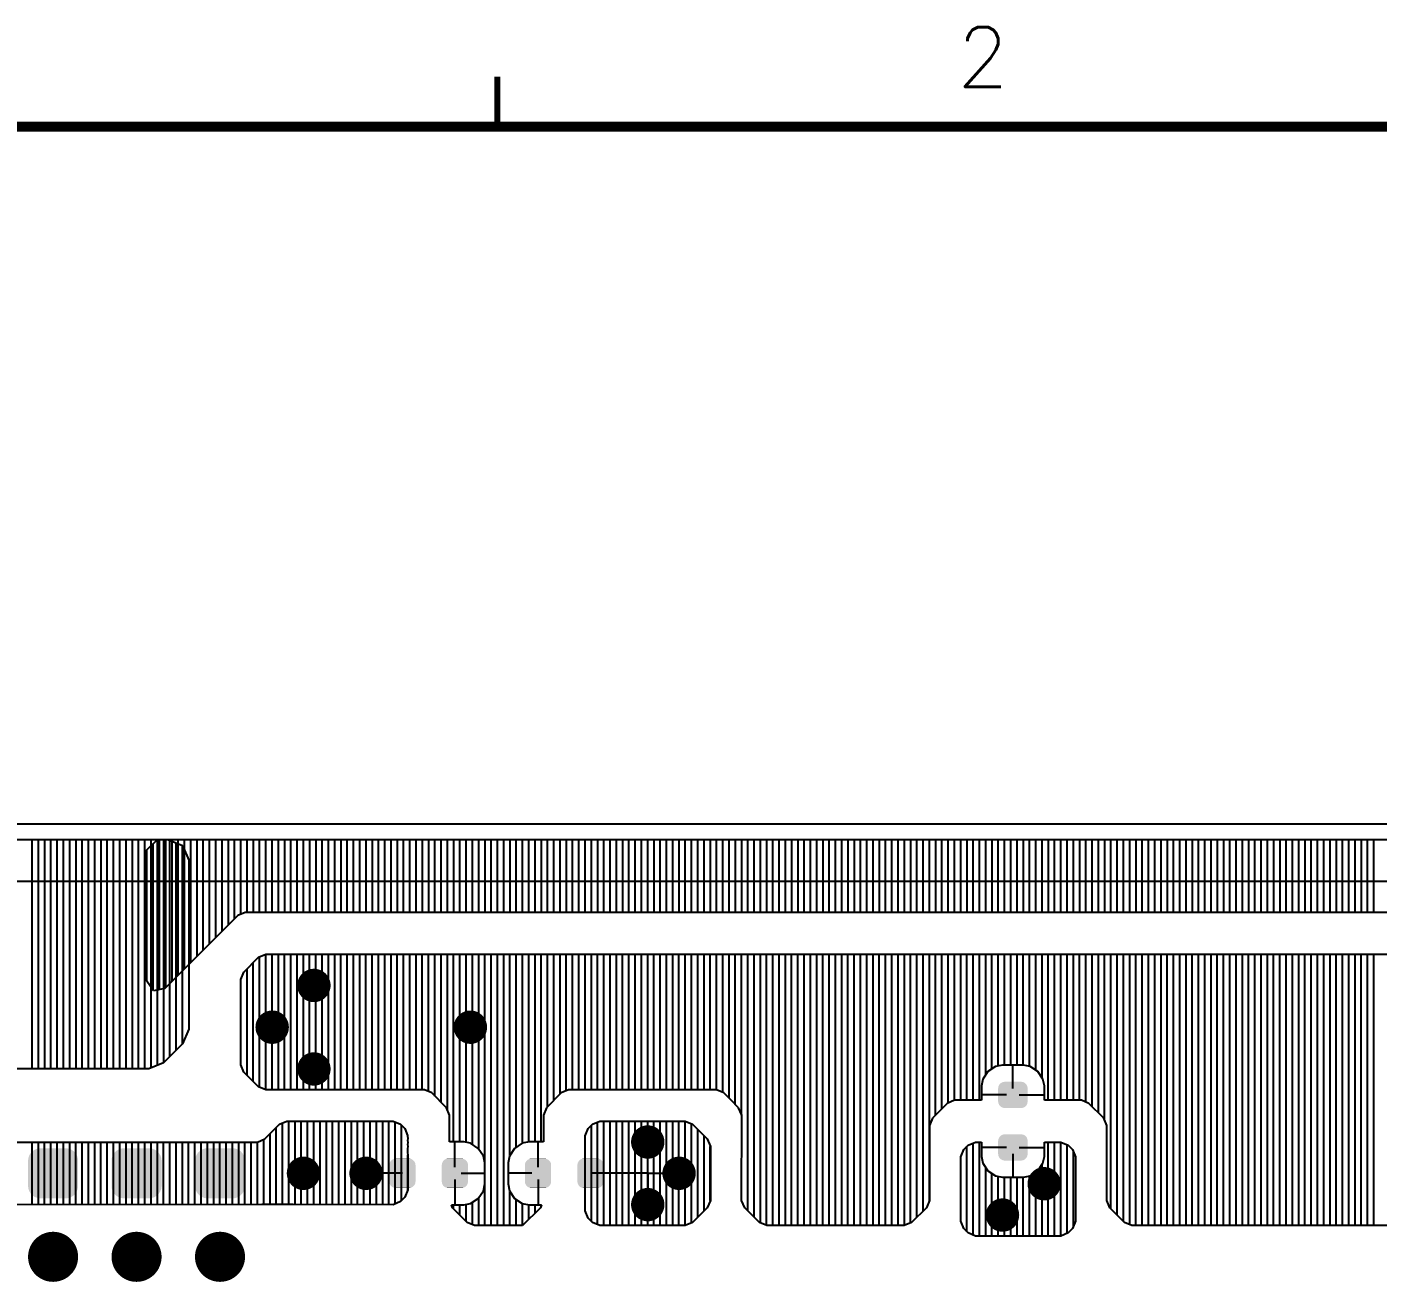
# Model space of a CAD drawing. Extents: x 295 to 953, y 10 to 290.
# Drawn here: x 517.1 to 584.9, y 226.9 to 290 of the extents above; entities that cross this region are included whole.
import ezdxf
from ezdxf.enums import TextEntityAlignment as Align

# ---------------------------------------------------------------- set-up
doc = ezdxf.new("R2010")
doc.units = 0
doc.header["$LTSCALE"] = 5
doc.header["$MEASUREMENT"] = 0
doc.layers.get('0').update_dxf_attribs({"linetype": 'CONTINUOUS', "lineweight": 25})
for name, color, linetype in [('DV-INT-A3_BOT', 7, 'CONTINUOUS'), ('문자', 4, 'CONTINUOUS'), ('테두리', 3, 'CONTINUOUS')]:
    doc.layers.add(name, color=color, linetype=linetype)
doc.styles.get("Standard").update_dxf_attribs({"font": 'simplex.shx'})

# ---------------------------------------------------------------- blocks, each defined once
blk = doc.blocks.new('C')
at = {"layer": '테두리'}
for points, const_width in [([(63.75, 287.5), (63.75, 285)], 0.3), ([(15, 285), (15, 15), (405, 15), (405, 285), (15, 285)], 0.5)]:
    blk.add_lwpolyline(points, dxfattribs=dict(at, const_width=const_width))
at = {"layer": '문자'}
blk.add_text('2', height=3, dxfattribs=at).set_placement((88.125, 288.5), align=Align.MIDDLE)

msp = doc.modelspace()

# ---------------------------------------------------------------- linework, layer by layer
for points, const_width in [([(531.931, 241.89, -1), (531.093, 241.89, -1)], 0.838), ([(529.836, 239.795, -1), (528.997, 239.795, -1)], 0.838), ([(539.789, 239.795, -1), (538.951, 239.795, -1)], 0.838), ([(531.931, 237.699, -1), (531.093, 237.699, -1)], 0.838), ([(548.695, 234.032, -1), (547.857, 234.032, -1)], 0.838), ([(531.407, 232.46, -1), (530.569, 232.46, -1)], 0.838), ([(534.551, 232.46, -1), (533.712, 232.46, -1)], 0.838), ([(550.267, 232.46, -1), (549.429, 232.46, -1)], 0.838), ([(568.602, 231.936, -1), (567.764, 231.936, -1)], 0.838), ([(548.695, 230.889, -1), (547.857, 230.889, -1)], 0.838), ([(566.507, 230.365, -1), (565.669, 230.365, -1)], 0.838), ([(519.044, 228.269, -1), (517.787, 228.269, -1)], 1.257), ([(523.235, 228.269, -1), (521.978, 228.269, -1)], 1.257), ([(527.426, 228.269, -1), (526.169, 228.269, -1)], 1.257)]:
    msp.add_lwpolyline(points, format="xyb", close=True, dxfattribs=dict(const_width=const_width))
for points in [[(567.353, 236.065), (567.353, 236.727), (565.87, 236.065), (565.87, 236.727)], [(567.351, 236.727), (567.338, 236.82), (565.872, 236.727), (565.887, 236.82)], [(567.338, 236.82), (567.333, 236.83), (565.887, 236.82), (565.889, 236.83)], [(567.333, 236.83), (567.293, 236.914), (565.889, 236.83), (565.932, 236.914)], [(567.293, 236.914), (567.284, 236.923), (565.932, 236.914), (565.937, 236.923)], [(567.284, 236.923), (567.22, 236.99), (565.937, 236.923), (566.005, 236.99)], [(567.22, 236.99), (567.208, 236.996), (566.005, 236.99), (566.012, 236.996)], [(567.208, 236.996), (567.128, 237.038), (566.012, 236.996), (566.099, 237.038)], [(567.128, 237.038), (567.108, 237.042), (566.099, 237.038), (566.106, 237.042)], [(567.108, 237.042), (567.024, 237.056), (566.106, 237.042), (566.199, 237.056)], [(567.336, 235.972), (567.351, 236.065), (565.885, 235.972), (565.872, 236.065)], [(567.335, 235.961), (567.336, 235.972), (565.89, 235.961), (565.885, 235.972)], [(567.291, 235.877), (567.335, 235.961), (565.93, 235.877), (565.89, 235.961)], [(567.286, 235.868), (567.291, 235.877), (565.939, 235.868), (565.93, 235.877)], [(567.218, 235.802), (567.286, 235.868), (566.003, 235.802), (565.939, 235.868)], [(567.211, 235.795), (567.218, 235.802), (566.015, 235.795), (566.003, 235.802)], [(567.124, 235.753), (567.211, 235.795), (566.096, 235.753), (566.015, 235.795)], [(567.117, 235.75), (567.124, 235.753), (566.116, 235.75), (566.096, 235.753)], [(567.024, 235.736), (567.117, 235.75), (566.199, 235.736), (566.116, 235.75)], [(567.353, 233.428), (567.353, 234.091), (565.87, 233.428), (565.87, 234.091)], [(567.351, 234.091), (567.338, 234.183), (565.872, 234.091), (565.887, 234.183)], [(567.338, 234.183), (567.333, 234.194), (565.887, 234.183), (565.889, 234.194)], [(567.333, 234.194), (567.293, 234.278), (565.889, 234.194), (565.932, 234.278)], [(567.293, 234.278), (567.284, 234.287), (565.932, 234.278), (565.937, 234.287)], [(567.284, 234.287), (567.22, 234.353), (565.937, 234.287), (566.005, 234.353)], [(567.22, 234.353), (567.208, 234.36), (566.005, 234.353), (566.012, 234.36)], [(567.208, 234.36), (567.128, 234.402), (566.012, 234.36), (566.099, 234.402)], [(567.128, 234.402), (567.108, 234.406), (566.099, 234.402), (566.106, 234.406)], [(567.108, 234.406), (567.024, 234.42), (566.106, 234.406), (566.199, 234.42)], [(519.672, 233.089), (519.662, 233.204), (517.158, 233.089), (517.171, 233.204)], [(519.662, 233.204), (519.653, 233.233), (517.171, 233.204), (517.175, 233.233)], [(519.653, 233.233), (519.619, 233.343), (517.175, 233.233), (517.214, 233.343)], [(519.619, 233.343), (519.603, 233.369), (517.214, 233.343), (517.224, 233.369)], [(519.603, 233.369), (519.546, 233.468), (517.224, 233.369), (517.288, 233.468)], [(519.546, 233.468), (519.524, 233.491), (517.288, 233.468), (517.303, 233.491)], [(519.524, 233.491), (519.446, 233.573), (517.303, 233.491), (517.389, 233.573)], [(519.446, 233.573), (519.418, 233.591), (517.389, 233.573), (517.408, 233.591)], [(519.418, 233.591), (519.324, 233.652), (517.408, 233.591), (517.512, 233.652)], [(519.324, 233.652), (519.29, 233.664), (517.512, 233.652), (517.533, 233.664)], [(519.29, 233.664), (519.188, 233.701), (517.533, 233.664), (517.652, 233.701)], [(519.188, 233.701), (519.136, 233.707), (517.652, 233.701), (517.671, 233.707)], [(519.136, 233.707), (519.044, 233.718), (517.671, 233.707), (517.787, 233.718)], [(523.863, 233.089), (523.853, 233.204), (521.349, 233.089), (521.362, 233.204)], [(523.853, 233.204), (523.844, 233.233), (521.362, 233.204), (521.366, 233.233)], [(523.844, 233.233), (523.81, 233.343), (521.366, 233.233), (521.405, 233.343)], [(523.81, 233.343), (523.794, 233.369), (521.405, 233.343), (521.415, 233.369)], [(523.794, 233.369), (523.737, 233.468), (521.415, 233.369), (521.479, 233.468)], [(523.737, 233.468), (523.715, 233.491), (521.479, 233.468), (521.494, 233.491)], [(523.715, 233.491), (523.637, 233.573), (521.494, 233.491), (521.58, 233.573)], [(523.637, 233.573), (523.609, 233.591), (521.58, 233.573), (521.599, 233.591)], [(523.609, 233.591), (523.515, 233.652), (521.599, 233.591), (521.703, 233.652)], [(523.515, 233.652), (523.481, 233.664), (521.703, 233.652), (521.724, 233.664)], [(523.481, 233.664), (523.379, 233.701), (521.724, 233.664), (521.843, 233.701)], [(523.379, 233.701), (523.327, 233.707), (521.843, 233.701), (521.862, 233.707)], [(523.327, 233.707), (523.235, 233.718), (521.862, 233.707), (521.978, 233.718)], [(528.054, 233.089), (528.044, 233.204), (525.54, 233.089), (525.553, 233.204)], [(528.044, 233.204), (528.035, 233.233), (525.553, 233.204), (525.557, 233.233)], [(528.035, 233.233), (528.001, 233.343), (525.557, 233.233), (525.596, 233.343)], [(528.001, 233.343), (527.985, 233.369), (525.596, 233.343), (525.606, 233.369)], [(527.985, 233.369), (527.928, 233.468), (525.606, 233.369), (525.67, 233.468)], [(527.928, 233.468), (527.906, 233.491), (525.67, 233.468), (525.685, 233.491)], [(527.906, 233.491), (527.828, 233.573), (525.685, 233.491), (525.771, 233.573)], [(527.828, 233.573), (527.8, 233.591), (525.771, 233.573), (525.79, 233.591)], [(527.8, 233.591), (527.706, 233.652), (525.79, 233.591), (525.894, 233.652)], [(527.706, 233.652), (527.672, 233.664), (525.894, 233.652), (525.915, 233.664)], [(527.672, 233.664), (527.57, 233.701), (525.915, 233.664), (526.034, 233.701)], [(527.57, 233.701), (527.518, 233.707), (526.034, 233.701), (526.053, 233.707)], [(527.518, 233.707), (527.426, 233.718), (526.053, 233.707), (526.169, 233.718)], [(536.367, 233.186), (536.286, 233.199), (535.531, 233.186), (535.623, 233.199)], [(536.286, 233.199), (536.286, 233.202), (535.623, 233.199), (535.623, 233.202)], [(539.004, 233.186), (538.922, 233.199), (538.167, 233.186), (538.26, 233.199)], [(538.922, 233.199), (538.922, 233.202), (538.26, 233.199), (538.26, 233.202)], [(543.178, 233.186), (543.096, 233.199), (542.342, 233.186), (542.434, 233.199)], [(543.096, 233.199), (543.096, 233.202), (542.434, 233.199), (542.434, 233.202)], [(545.814, 233.186), (545.732, 233.199), (544.978, 233.186), (545.07, 233.199)], [(545.732, 233.199), (545.732, 233.202), (545.07, 233.199), (545.07, 233.202)], [(567.336, 233.336), (567.351, 233.428), (565.885, 233.336), (565.872, 233.428)], [(567.335, 233.325), (567.336, 233.336), (565.89, 233.325), (565.885, 233.336)], [(567.291, 233.241), (567.335, 233.325), (565.93, 233.241), (565.89, 233.325)], [(567.286, 233.232), (567.291, 233.241), (565.939, 233.232), (565.93, 233.241)], [(567.218, 233.166), (567.286, 233.232), (566.003, 233.166), (565.939, 233.232)], [(519.672, 231.832), (519.672, 233.089), (517.158, 231.832), (517.158, 233.089)], [(523.863, 231.832), (523.863, 233.089), (521.349, 231.832), (521.349, 233.089)], [(528.054, 231.832), (528.054, 233.089), (525.54, 231.832), (525.54, 233.089)], [(536.615, 232.873), (536.601, 232.965), (535.294, 232.873), (535.31, 232.965)], [(536.615, 232.871), (536.615, 232.873), (535.294, 232.871), (535.294, 232.873)], [(536.615, 232.05), (536.615, 232.871), (535.294, 232.05), (535.294, 232.871)], [(536.601, 232.965), (536.595, 232.976), (535.31, 232.965), (535.312, 232.976)], [(536.595, 232.976), (536.555, 233.059), (535.312, 232.976), (535.356, 233.059)], [(536.555, 233.059), (536.546, 233.069), (535.356, 233.059), (535.361, 233.069)], [(536.546, 233.069), (536.482, 233.134), (535.361, 233.069), (535.43, 233.134)], [(536.482, 233.134), (536.469, 233.141), (535.43, 233.134), (535.437, 233.141)], [(536.469, 233.141), (536.389, 233.183), (535.437, 233.141), (535.524, 233.183)], [(536.389, 233.183), (536.367, 233.186), (535.524, 233.183), (535.531, 233.186)], [(539.251, 232.873), (539.237, 232.965), (537.931, 232.873), (537.946, 232.965)], [(539.251, 232.871), (539.251, 232.873), (537.931, 232.871), (537.931, 232.873)], [(539.251, 232.05), (539.251, 232.871), (537.931, 232.05), (537.931, 232.871)], [(539.237, 232.965), (539.231, 232.976), (537.946, 232.965), (537.948, 232.976)], [(539.231, 232.976), (539.191, 233.059), (537.948, 232.976), (537.992, 233.059)], [(539.191, 233.059), (539.182, 233.069), (537.992, 233.059), (537.997, 233.069)], [(539.182, 233.069), (539.118, 233.134), (537.997, 233.069), (538.066, 233.134)], [(539.118, 233.134), (539.105, 233.141), (538.066, 233.134), (538.073, 233.141)], [(539.105, 233.141), (539.025, 233.183), (538.073, 233.141), (538.16, 233.183)], [(539.025, 233.183), (539.004, 233.186), (538.16, 233.183), (538.167, 233.186)], [(543.425, 232.873), (543.411, 232.965), (542.105, 232.873), (542.12, 232.965)], [(543.425, 232.871), (543.425, 232.873), (542.105, 232.871), (542.105, 232.873)], [(543.425, 232.05), (543.425, 232.871), (542.105, 232.05), (542.105, 232.871)], [(543.411, 232.965), (543.406, 232.976), (542.12, 232.965), (542.122, 232.976)], [(543.406, 232.976), (543.365, 233.059), (542.122, 232.976), (542.166, 233.059)], [(543.365, 233.059), (543.356, 233.069), (542.166, 233.059), (542.171, 233.069)], [(543.356, 233.069), (543.292, 233.134), (542.171, 233.069), (542.24, 233.134)], [(543.292, 233.134), (543.279, 233.141), (542.24, 233.134), (542.247, 233.141)], [(543.279, 233.141), (543.199, 233.183), (542.247, 233.141), (542.334, 233.183)], [(543.199, 233.183), (543.178, 233.186), (542.334, 233.183), (542.342, 233.186)], [(546.061, 232.873), (546.047, 232.965), (544.741, 232.873), (544.757, 232.965)], [(546.061, 232.871), (546.061, 232.873), (544.741, 232.871), (544.741, 232.873)], [(546.061, 232.05), (546.061, 232.871), (544.741, 232.05), (544.741, 232.871)], [(546.047, 232.965), (546.042, 232.976), (544.757, 232.965), (544.758, 232.976)], [(546.042, 232.976), (546.001, 233.059), (544.758, 232.976), (544.803, 233.059)], [(546.001, 233.059), (545.992, 233.069), (544.803, 233.059), (544.808, 233.069)], [(545.992, 233.069), (545.928, 233.134), (544.808, 233.069), (544.876, 233.134)], [(545.928, 233.134), (545.915, 233.141), (544.876, 233.134), (544.883, 233.141)], [(545.915, 233.141), (545.835, 233.183), (544.883, 233.141), (544.97, 233.183)], [(545.835, 233.183), (545.814, 233.186), (544.97, 233.183), (544.978, 233.186)], [(567.211, 233.159), (567.218, 233.166), (566.015, 233.159), (566.003, 233.166)], [(567.124, 233.117), (567.211, 233.159), (566.096, 233.117), (566.015, 233.159)], [(567.117, 233.113), (567.124, 233.117), (566.116, 233.113), (566.096, 233.117)], [(567.024, 233.099), (567.117, 233.113), (566.199, 233.099), (566.116, 233.113)], [(536.615, 232.048), (536.615, 232.05), (535.294, 232.048), (535.294, 232.05)], [(536.599, 231.955), (536.615, 232.048), (535.308, 231.955), (535.294, 232.048)], [(536.597, 231.944), (536.599, 231.955), (535.314, 231.944), (535.308, 231.955)], [(536.553, 231.861), (536.597, 231.944), (535.354, 231.861), (535.314, 231.944)], [(536.548, 231.852), (536.553, 231.861), (535.363, 231.852), (535.354, 231.861)], [(536.479, 231.786), (536.548, 231.852), (535.427, 231.786), (535.363, 231.852)], [(539.251, 232.048), (539.251, 232.05), (537.931, 232.048), (537.931, 232.05)], [(539.235, 231.955), (539.251, 232.048), (537.945, 231.955), (537.931, 232.048)], [(539.233, 231.944), (539.235, 231.955), (537.95, 231.944), (537.945, 231.955)], [(539.189, 231.861), (539.233, 231.944), (537.99, 231.861), (537.95, 231.944)], [(539.184, 231.852), (539.189, 231.861), (537.999, 231.852), (537.99, 231.861)], [(539.116, 231.786), (539.184, 231.852), (538.063, 231.786), (537.999, 231.852)], [(543.425, 232.048), (543.425, 232.05), (542.105, 232.048), (542.105, 232.05)], [(543.409, 231.955), (543.425, 232.048), (542.119, 231.955), (542.105, 232.048)], [(543.407, 231.944), (543.409, 231.955), (542.124, 231.944), (542.119, 231.955)], [(543.363, 231.861), (543.407, 231.944), (542.165, 231.861), (542.124, 231.944)], [(543.358, 231.852), (543.363, 231.861), (542.174, 231.852), (542.165, 231.861)], [(543.29, 231.786), (543.358, 231.852), (542.238, 231.786), (542.174, 231.852)], [(546.061, 232.048), (546.061, 232.05), (544.741, 232.048), (544.741, 232.05)], [(546.045, 231.955), (546.061, 232.048), (544.755, 231.955), (544.741, 232.048)], [(546.044, 231.944), (546.045, 231.955), (544.76, 231.944), (544.755, 231.955)], [(546, 231.861), (546.044, 231.944), (544.801, 231.861), (544.76, 231.944)], [(545.995, 231.852), (546, 231.861), (544.81, 231.852), (544.801, 231.861)], [(545.926, 231.786), (545.995, 231.852), (544.874, 231.786), (544.81, 231.852)], [(519.659, 231.716), (519.672, 231.832), (517.169, 231.716), (517.158, 231.832)], [(519.656, 231.688), (519.659, 231.716), (517.177, 231.688), (517.169, 231.716)], [(519.616, 231.578), (519.656, 231.688), (517.211, 231.578), (517.177, 231.688)], [(519.607, 231.551), (519.616, 231.578), (517.227, 231.551), (517.211, 231.578)], [(519.542, 231.453), (519.607, 231.551), (517.285, 231.453), (517.227, 231.551)], [(519.527, 231.43), (519.542, 231.453), (517.307, 231.43), (517.285, 231.453)], [(519.442, 231.348), (519.527, 231.43), (517.385, 231.348), (517.307, 231.43)], [(519.423, 231.33), (519.442, 231.348), (517.413, 231.33), (517.385, 231.348)], [(519.319, 231.269), (519.423, 231.33), (517.506, 231.269), (517.413, 231.33)], [(519.298, 231.257), (519.319, 231.269), (517.541, 231.257), (517.506, 231.269)], [(519.179, 231.22), (519.298, 231.257), (517.643, 231.22), (517.541, 231.257)], [(519.159, 231.214), (519.179, 231.22), (517.695, 231.214), (517.643, 231.22)], [(519.044, 231.203), (519.159, 231.214), (517.787, 231.203), (517.695, 231.214)], [(523.85, 231.716), (523.863, 231.832), (521.36, 231.716), (521.349, 231.832)], [(523.847, 231.688), (523.85, 231.716), (521.368, 231.688), (521.36, 231.716)], [(523.807, 231.578), (523.847, 231.688), (521.402, 231.578), (521.368, 231.688)], [(523.798, 231.551), (523.807, 231.578), (521.418, 231.551), (521.402, 231.578)], [(523.733, 231.453), (523.798, 231.551), (521.476, 231.453), (521.418, 231.551)], [(523.718, 231.43), (523.733, 231.453), (521.498, 231.43), (521.476, 231.453)], [(523.633, 231.348), (523.718, 231.43), (521.576, 231.348), (521.498, 231.43)], [(523.614, 231.33), (523.633, 231.348), (521.604, 231.33), (521.576, 231.348)], [(523.51, 231.269), (523.614, 231.33), (521.697, 231.269), (521.604, 231.33)], [(523.489, 231.257), (523.51, 231.269), (521.732, 231.257), (521.697, 231.269)], [(523.37, 231.22), (523.489, 231.257), (521.834, 231.22), (521.732, 231.257)], [(523.35, 231.214), (523.37, 231.22), (521.886, 231.214), (521.834, 231.22)], [(523.235, 231.203), (523.35, 231.214), (521.978, 231.203), (521.886, 231.214)], [(528.041, 231.716), (528.054, 231.832), (525.551, 231.716), (525.54, 231.832)], [(528.038, 231.688), (528.041, 231.716), (525.559, 231.688), (525.551, 231.716)], [(527.998, 231.578), (528.038, 231.688), (525.593, 231.578), (525.559, 231.688)], [(527.989, 231.551), (527.998, 231.578), (525.609, 231.551), (525.593, 231.578)], [(527.924, 231.453), (527.989, 231.551), (525.667, 231.453), (525.609, 231.551)], [(527.909, 231.43), (527.924, 231.453), (525.689, 231.43), (525.667, 231.453)], [(527.824, 231.348), (527.909, 231.43), (525.767, 231.348), (525.689, 231.43)], [(527.805, 231.33), (527.824, 231.348), (525.795, 231.33), (525.767, 231.348)], [(527.701, 231.269), (527.805, 231.33), (525.888, 231.269), (525.795, 231.33)], [(527.68, 231.257), (527.701, 231.269), (525.923, 231.257), (525.888, 231.269)], [(527.561, 231.22), (527.68, 231.257), (526.025, 231.22), (525.923, 231.257)], [(527.541, 231.214), (527.561, 231.22), (526.077, 231.214), (526.025, 231.22)], [(527.426, 231.203), (527.541, 231.214), (526.169, 231.203), (526.077, 231.214)], [(536.472, 231.779), (536.479, 231.786), (535.44, 231.779), (535.427, 231.786)], [(536.385, 231.738), (536.472, 231.779), (535.52, 231.738), (535.44, 231.779)], [(536.378, 231.734), (536.385, 231.738), (535.542, 231.734), (535.52, 231.738)], [(536.286, 231.721), (536.378, 231.734), (535.623, 231.721), (535.542, 231.734)], [(536.286, 231.719), (536.286, 231.721), (535.623, 231.719), (535.623, 231.721)], [(539.109, 231.779), (539.116, 231.786), (538.076, 231.779), (538.063, 231.786)], [(539.021, 231.738), (539.109, 231.779), (538.156, 231.738), (538.076, 231.779)], [(539.014, 231.734), (539.021, 231.738), (538.178, 231.734), (538.156, 231.738)], [(538.922, 231.721), (539.014, 231.734), (538.26, 231.721), (538.178, 231.734)], [(538.922, 231.719), (538.922, 231.721), (538.26, 231.719), (538.26, 231.721)], [(543.283, 231.779), (543.29, 231.786), (542.251, 231.779), (542.238, 231.786)], [(543.195, 231.738), (543.283, 231.779), (542.33, 231.738), (542.251, 231.779)], [(543.188, 231.734), (543.195, 231.738), (542.352, 231.734), (542.33, 231.738)], [(543.096, 231.721), (543.188, 231.734), (542.434, 231.721), (542.352, 231.734)], [(543.096, 231.719), (543.096, 231.721), (542.434, 231.719), (542.434, 231.721)], [(545.919, 231.779), (545.926, 231.786), (544.887, 231.779), (544.874, 231.786)], [(545.832, 231.738), (545.919, 231.779), (544.967, 231.738), (544.887, 231.779)], [(545.824, 231.734), (545.832, 231.738), (544.988, 231.734), (544.967, 231.738)], [(545.732, 231.721), (545.824, 231.734), (545.07, 231.721), (544.988, 231.734)], [(545.732, 231.719), (545.732, 231.721), (545.07, 231.719), (545.07, 231.721)]]:
    msp.add_solid(points)
at = {"layer": 'DV-INT-A3_BOT'}
for p, q in [((510.427, 250), (863.527, 250)), ((509.941, 249.22), (524.178, 249.224)), ((517.367, 237.699), (517.367, 249.22)), ((517.682, 237.699), (517.682, 249.22)), ((517.996, 237.699), (517.996, 249.22)), ((518.31, 237.699), (518.31, 249.22)), ((518.625, 237.699), (518.625, 249.22)), ((518.939, 237.699), (518.939, 249.22)), ((519.253, 237.699), (519.253, 249.22)), ((519.568, 237.699), (519.568, 249.22)), ((519.882, 237.699), (519.882, 249.22)), ((520.196, 237.699), (520.196, 249.22)), ((520.511, 237.699), (520.511, 249.22)), ((520.825, 237.699), (520.825, 249.22)), ((521.139, 237.699), (521.139, 249.22)), ((521.454, 237.699), (521.454, 249.22)), ((521.768, 237.699), (521.768, 249.22)), ((522.082, 237.699), (522.082, 249.22)), ((522.397, 237.699), (522.397, 249.22)), ((522.711, 237.699), (522.711, 249.22)), ((523.025, 237.699), (523.025, 249.22)), ((523.13, 248.7), (523.654, 249.224)), ((523.34, 237.745), (523.34, 249.22)), ((523.444, 241.634), (523.444, 249.015)), ((523.654, 249.224), (863.955, 249.224)), ((523.654, 237.875), (523.654, 249.22)), ((523.759, 241.681), (523.759, 249.224)), ((523.968, 238.013), (523.968, 249.22)), ((524.073, 241.781), (524.073, 249.224)), ((524.178, 249.224), (524.915, 248.914)), ((524.283, 238.328), (524.283, 249.178)), ((524.387, 242.095), (524.387, 249.224)), ((524.597, 238.642), (524.597, 249.048)), ((524.702, 242.41), (524.702, 249.224)), ((524.911, 238.956), (524.911, 248.918)), ((524.915, 248.914), (525.226, 248.177)), ((525.016, 242.724), (525.016, 249.224)), ((525.33, 243.043), (525.33, 249.224)), ((525.645, 243.357), (525.645, 249.224)), ((525.959, 243.671), (525.959, 249.224)), ((526.273, 243.986), (526.273, 249.224)), ((526.588, 244.3), (526.588, 249.224)), ((526.902, 244.614), (526.902, 249.224)), ((527.216, 244.929), (527.216, 249.224)), ((527.531, 245.243), (527.531, 249.224)), ((527.845, 245.465), (527.845, 249.224)), ((528.159, 245.557), (528.159, 249.224)), ((528.474, 245.557), (528.474, 249.224)), ((528.788, 245.557), (528.788, 249.224)), ((529.102, 245.557), (529.102, 249.224)), ((529.417, 245.557), (529.417, 249.224)), ((529.731, 245.557), (529.731, 249.224)), ((530.045, 245.557), (530.045, 249.224)), ((530.36, 245.557), (530.36, 249.224)), ((530.674, 245.557), (530.674, 249.224)), ((530.988, 245.557), (530.988, 249.224)), ((531.302, 245.557), (531.302, 249.224)), ((531.617, 245.557), (531.617, 249.224)), ((531.931, 245.557), (531.931, 249.224)), ((532.245, 245.557), (532.245, 249.224)), ((532.56, 245.557), (532.56, 249.224)), ((532.874, 245.557), (532.874, 249.224)), ((533.188, 245.557), (533.188, 249.224)), ((533.503, 245.557), (533.503, 249.224)), ((533.817, 245.557), (533.817, 249.224)), ((534.131, 245.557), (534.131, 249.224)), ((534.446, 245.557), (534.446, 249.224)), ((534.76, 245.557), (534.76, 249.224)), ((535.074, 245.557), (535.074, 249.224)), ((535.389, 245.557), (535.389, 249.224)), ((535.703, 245.557), (535.703, 249.224)), ((536.017, 245.557), (536.017, 249.224)), ((536.332, 245.557), (536.332, 249.224)), ((536.646, 245.557), (536.646, 249.224)), ((536.96, 245.557), (536.96, 249.224)), ((537.275, 245.557), (537.275, 249.224)), ((537.589, 245.557), (537.589, 249.224)), ((537.903, 245.557), (537.903, 249.224)), ((538.218, 245.557), (538.218, 249.224)), ((538.532, 245.557), (538.532, 249.224)), ((538.846, 245.557), (538.846, 249.224)), ((539.161, 245.557), (539.161, 249.224)), ((539.475, 245.557), (539.475, 249.224)), ((539.789, 245.557), (539.789, 249.224)), ((540.104, 245.557), (540.104, 249.224)), ((540.418, 245.557), (540.418, 249.224)), ((540.732, 245.557), (540.732, 249.224)), ((541.047, 245.557), (541.047, 249.224)), ((541.361, 245.557), (541.361, 249.224)), ((541.675, 245.557), (541.675, 249.224)), ((541.99, 245.557), (541.99, 249.224)), ((542.304, 245.557), (542.304, 249.224)), ((542.618, 245.557), (542.618, 249.224)), ((542.933, 245.557), (542.933, 249.224)), ((543.247, 245.557), (543.247, 249.224)), ((543.561, 245.557), (543.561, 249.224)), ((543.875, 245.557), (543.875, 249.224)), ((544.19, 245.557), (544.19, 249.224)), ((544.504, 245.557), (544.504, 249.224)), ((544.818, 245.557), (544.818, 249.224)), ((545.133, 245.557), (545.133, 249.224)), ((545.447, 245.557), (545.447, 249.224)), ((545.761, 245.557), (545.761, 249.224)), ((546.076, 245.557), (546.076, 249.224)), ((546.39, 245.557), (546.39, 249.224)), ((546.704, 245.557), (546.704, 249.224)), ((547.019, 245.557), (547.019, 249.224)), ((547.333, 245.557), (547.333, 249.224)), ((547.647, 245.557), (547.647, 249.224)), ((547.962, 245.557), (547.962, 249.224)), ((548.276, 245.557), (548.276, 249.224)), ((548.59, 245.557), (548.59, 249.224)), ((548.905, 245.557), (548.905, 249.224)), ((549.219, 245.557), (549.219, 249.224)), ((549.533, 245.557), (549.533, 249.224)), ((549.848, 245.557), (549.848, 249.224)), ((550.162, 245.557), (550.162, 249.224)), ((550.476, 245.557), (550.476, 249.224)), ((550.791, 245.557), (550.791, 249.224)), ((551.105, 245.557), (551.105, 249.224)), ((551.419, 245.557), (551.419, 249.224)), ((551.734, 245.557), (551.734, 249.224)), ((552.048, 245.557), (552.048, 249.224)), ((552.362, 245.557), (552.362, 249.224)), ((552.677, 245.557), (552.677, 249.224)), ((552.991, 245.557), (552.991, 249.224)), ((553.305, 245.557), (553.305, 249.224)), ((553.62, 245.557), (553.62, 249.224)), ((553.934, 245.557), (553.934, 249.224)), ((554.248, 245.557), (554.248, 249.224)), ((554.563, 245.557), (554.563, 249.224)), ((554.877, 245.557), (554.877, 249.224)), ((555.191, 245.557), (555.191, 249.224)), ((555.506, 245.557), (555.506, 249.224)), ((555.82, 245.557), (555.82, 249.224)), ((556.134, 245.557), (556.134, 249.224)), ((556.448, 245.557), (556.448, 249.224)), ((556.763, 245.557), (556.763, 249.224)), ((557.077, 245.557), (557.077, 249.224)), ((557.391, 245.557), (557.391, 249.224)), ((557.706, 245.557), (557.706, 249.224)), ((558.02, 245.557), (558.02, 249.224)), ((558.334, 245.557), (558.334, 249.224)), ((558.649, 245.557), (558.649, 249.224)), ((558.963, 245.557), (558.963, 249.224)), ((559.277, 245.557), (559.277, 249.224)), ((559.592, 245.557), (559.592, 249.224)), ((559.906, 245.557), (559.906, 249.224)), ((560.22, 245.557), (560.22, 249.224)), ((560.535, 245.557), (560.535, 249.224)), ((560.849, 245.557), (560.849, 249.224)), ((561.163, 245.557), (561.163, 249.224)), ((561.478, 245.557), (561.478, 249.224)), ((561.792, 245.557), (561.792, 249.224)), ((562.106, 245.557), (562.106, 249.224)), ((562.421, 245.557), (562.421, 249.224)), ((562.735, 245.557), (562.735, 249.224)), ((563.049, 245.557), (563.049, 249.224)), ((563.364, 245.557), (563.364, 249.224)), ((563.678, 245.557), (563.678, 249.224)), ((563.992, 245.557), (563.992, 249.224)), ((564.307, 245.557), (564.307, 249.224)), ((564.621, 245.557), (564.621, 249.224)), ((564.935, 245.557), (564.935, 249.224)), ((565.25, 245.557), (565.25, 249.224)), ((565.564, 245.557), (565.564, 249.224)), ((565.878, 245.557), (565.878, 249.224)), ((566.193, 245.557), (566.193, 249.224)), ((566.507, 245.557), (566.507, 249.224)), ((566.821, 245.557), (566.821, 249.224)), ((567.136, 245.557), (567.136, 249.224)), ((567.45, 245.557), (567.45, 249.224)), ((567.764, 245.557), (567.764, 249.224)), ((568.079, 245.557), (568.079, 249.224)), ((568.393, 245.557), (568.393, 249.224)), ((568.707, 245.557), (568.707, 249.224)), ((569.021, 245.557), (569.021, 249.224)), ((569.336, 245.557), (569.336, 249.224)), ((569.65, 245.557), (569.65, 249.224)), ((569.964, 245.557), (569.964, 249.224)), ((570.279, 245.557), (570.279, 249.224)), ((570.593, 245.557), (570.593, 249.224)), ((570.907, 245.557), (570.907, 249.224)), ((571.222, 245.557), (571.222, 249.224)), ((571.536, 245.557), (571.536, 249.224)), ((571.85, 245.557), (571.85, 249.224)), ((572.165, 245.557), (572.165, 249.224)), ((572.479, 245.557), (572.479, 249.224)), ((572.793, 245.557), (572.793, 249.224)), ((573.108, 245.557), (573.108, 249.224)), ((573.422, 245.557), (573.422, 249.224)), ((573.736, 245.557), (573.736, 249.224)), ((574.051, 245.557), (574.051, 249.224)), ((574.365, 245.557), (574.365, 249.224)), ((574.679, 245.557), (574.679, 249.224)), ((574.994, 245.557), (574.994, 249.224)), ((575.308, 245.557), (575.308, 249.224)), ((575.622, 245.557), (575.622, 249.224)), ((575.937, 245.557), (575.937, 249.224)), ((576.251, 245.557), (576.251, 249.224)), ((576.565, 245.557), (576.565, 249.224)), ((576.88, 245.557), (576.88, 249.224)), ((577.194, 245.557), (577.194, 249.224)), ((577.508, 245.557), (577.508, 249.224)), ((577.823, 245.557), (577.823, 249.224)), ((578.137, 245.557), (578.137, 249.224)), ((578.451, 245.557), (578.451, 249.224)), ((578.766, 245.557), (578.766, 249.224)), ((579.08, 245.557), (579.08, 249.224)), ((579.394, 245.557), (579.394, 249.224)), ((579.709, 245.557), (579.709, 249.224)), ((580.023, 245.557), (580.023, 249.224)), ((580.337, 245.557), (580.337, 249.224)), ((580.652, 245.557), (580.652, 249.224)), ((580.966, 245.557), (580.966, 249.224)), ((581.28, 245.557), (581.28, 249.224)), ((581.594, 245.557), (581.594, 249.224)), ((581.909, 245.557), (581.909, 249.224)), ((582.223, 245.557), (582.223, 249.224)), ((582.537, 245.557), (582.537, 249.224)), ((582.852, 245.557), (582.852, 249.224)), ((583.166, 245.557), (583.166, 249.224)), ((583.48, 245.557), (583.48, 249.224)), ((583.795, 245.557), (583.795, 249.224)), ((584.109, 245.557), (584.109, 249.224)), ((584.423, 245.557), (584.423, 249.224)), ((584.738, 245.557), (584.738, 249.224)), ((523.13, 242.104), (523.13, 248.7)), ((523.13, 242.104), (523.13, 248.7)), ((525.226, 248.177), (525.226, 246.081)), ((516.32, 247.129), (859.458, 247.129)), ((525.226, 246.081), (525.226, 244.509)), ((527.69, 245.402), (524.023, 241.735)), ((528.059, 245.557), (527.69, 245.402)), ((534.655, 245.557), (528.059, 245.557)), ((535.179, 245.557), (534.655, 245.557)), ((561.373, 245.557), (535.179, 245.557)), ((710.153, 245.557), (561.373, 245.557)), ((525.226, 244.509), (525.226, 239.702)), ((528.738, 243.307), (529.106, 243.462)), ((529.098, 236.651), (529.098, 243.458)), ((529.106, 243.462), (538.322, 243.462)), ((529.412, 236.647), (529.412, 243.462)), ((529.727, 236.647), (529.727, 243.462)), ((530.041, 236.647), (530.041, 243.462)), ((530.355, 236.647), (530.355, 243.462)), ((530.67, 236.647), (530.67, 243.462)), ((530.984, 236.647), (530.984, 243.462)), ((531.298, 236.647), (531.298, 243.462)), ((531.613, 236.647), (531.613, 243.462)), ((531.927, 236.647), (531.927, 243.462)), ((532.241, 236.647), (532.241, 243.462)), ((532.556, 236.647), (532.556, 243.462)), ((532.87, 236.647), (532.87, 243.462)), ((533.184, 236.647), (533.184, 243.462)), ((533.499, 236.647), (533.499, 243.462)), ((533.813, 236.647), (533.813, 243.462)), ((534.127, 236.647), (534.127, 243.462)), ((534.442, 236.647), (534.442, 243.462)), ((534.756, 236.647), (534.756, 243.462)), ((535.07, 236.647), (535.07, 243.462)), ((535.385, 236.647), (535.385, 243.462)), ((535.699, 236.647), (535.699, 243.462)), ((536.013, 236.647), (536.013, 243.462)), ((536.328, 236.651), (536.328, 243.462)), ((536.642, 236.651), (536.642, 243.462)), ((536.956, 236.651), (536.956, 243.462)), ((537.27, 236.559), (537.27, 243.462)), ((537.585, 236.337), (537.585, 243.462)), ((537.899, 236.023), (537.899, 243.462)), ((538.213, 235.637), (538.213, 243.462)), ((538.322, 243.462), (548.8, 243.462)), ((538.528, 234.04), (538.528, 243.462)), ((538.842, 234.04), (538.842, 243.462)), ((539.156, 234.015), (539.156, 243.462)), ((539.471, 233.906), (539.471, 243.462)), ((539.785, 233.68), (539.785, 243.462)), ((540.099, 229.837), (540.099, 243.462)), ((540.414, 229.837), (540.414, 243.462)), ((540.728, 229.837), (540.728, 243.462)), ((541.042, 229.837), (541.042, 243.462)), ((541.357, 233.366), (541.357, 243.462)), ((541.671, 233.768), (541.671, 243.462)), ((541.985, 233.973), (541.985, 243.462)), ((542.3, 234.036), (542.3, 243.462)), ((542.614, 234.04), (542.614, 243.462)), ((542.928, 234.04), (542.928, 243.462)), ((543.243, 235.813), (543.243, 243.462)), ((543.557, 236.127), (543.557, 243.462)), ((543.871, 236.442), (543.871, 243.462)), ((544.186, 236.601), (544.186, 243.462)), ((544.5, 236.651), (544.5, 243.462)), ((544.814, 236.651), (544.814, 243.462)), ((545.129, 236.651), (545.129, 243.462)), ((545.443, 236.651), (545.443, 243.462)), ((545.757, 236.651), (545.757, 243.462)), ((546.072, 236.651), (546.072, 243.462)), ((546.386, 236.651), (546.386, 243.462)), ((546.7, 236.651), (546.7, 243.462)), ((547.015, 236.651), (547.015, 243.462)), ((547.329, 236.651), (547.329, 243.462)), ((547.643, 236.651), (547.643, 243.462)), ((547.958, 236.651), (547.958, 243.462)), ((548.272, 236.651), (548.272, 243.462)), ((548.586, 236.651), (548.586, 243.462)), ((548.8, 243.462), (555.61, 243.462)), ((548.901, 236.651), (548.901, 243.462)), ((549.215, 236.651), (549.215, 243.462)), ((549.529, 236.651), (549.529, 243.462)), ((549.843, 236.651), (549.843, 243.462)), ((550.158, 236.651), (550.158, 243.462)), ((550.472, 236.651), (550.472, 243.462)), ((550.786, 236.651), (550.786, 243.462)), ((551.101, 236.651), (551.101, 243.462)), ((551.415, 236.651), (551.415, 243.462)), ((551.729, 236.647), (551.729, 243.462)), ((552.044, 236.517), (552.044, 243.462)), ((552.358, 236.232), (552.358, 243.462)), ((552.672, 235.918), (552.672, 243.462)), ((552.987, 235.386), (552.987, 243.462)), ((553.301, 230.57), (553.301, 243.462)), ((553.615, 230.256), (553.615, 243.462)), ((553.93, 229.971), (553.93, 243.462)), ((554.244, 229.841), (554.244, 243.462)), ((554.558, 229.837), (554.558, 243.462)), ((554.873, 229.837), (554.873, 243.462)), ((555.187, 229.837), (555.187, 243.462)), ((555.501, 229.837), (555.501, 243.462)), ((555.61, 243.462), (563.468, 243.462)), ((555.816, 229.837), (555.816, 243.462)), ((556.13, 229.837), (556.13, 243.462)), ((556.444, 229.837), (556.444, 243.462)), ((556.759, 229.837), (556.759, 243.462)), ((557.073, 229.837), (557.073, 243.462)), ((557.387, 229.837), (557.387, 243.462)), ((557.702, 229.837), (557.702, 243.462)), ((558.016, 229.837), (558.016, 243.462)), ((558.33, 229.837), (558.33, 243.462)), ((558.645, 229.837), (558.645, 243.462)), ((558.959, 229.837), (558.959, 243.462)), ((559.273, 229.837), (559.273, 243.462)), ((559.588, 229.837), (559.588, 243.462)), ((559.902, 229.837), (559.902, 243.462)), ((560.216, 229.837), (560.216, 243.462)), ((560.531, 229.837), (560.531, 243.462)), ((560.845, 229.837), (560.845, 243.462)), ((561.159, 229.841), (561.159, 243.462)), ((561.474, 229.971), (561.474, 243.462)), ((561.788, 230.256), (561.788, 243.462)), ((562.102, 230.57), (562.102, 243.462)), ((562.416, 231.102), (562.416, 243.462)), ((562.731, 235.394), (562.731, 243.462)), ((563.045, 235.708), (563.045, 243.462)), ((563.359, 235.993), (563.359, 243.462)), ((563.468, 243.462), (569.755, 243.462)), ((563.674, 236.123), (563.674, 243.462)), ((563.988, 236.127), (563.988, 243.462)), ((564.302, 236.127), (564.302, 243.462)), ((564.617, 236.127), (564.617, 243.462)), ((564.931, 236.127), (564.931, 243.462)), ((565.245, 237.41), (565.245, 243.462)), ((565.56, 237.707), (565.56, 243.462)), ((565.874, 237.854), (565.874, 243.462)), ((566.188, 237.896), (566.188, 243.462)), ((566.503, 237.896), (566.503, 243.462)), ((566.817, 237.896), (566.817, 243.462)), ((567.131, 237.896), (567.131, 243.462)), ((567.446, 237.833), (567.446, 243.462)), ((567.76, 237.636), (567.76, 243.462)), ((568.074, 237.251), (568.074, 243.462)), ((568.389, 236.127), (568.389, 243.462)), ((568.703, 236.127), (568.703, 243.462)), ((569.017, 236.127), (569.017, 243.462)), ((569.332, 236.127), (569.332, 243.462)), ((569.646, 236.127), (569.646, 243.462)), ((569.755, 243.462), (583.9, 243.462)), ((569.96, 236.127), (569.96, 243.462)), ((570.275, 236.035), (570.275, 243.462)), ((570.589, 235.813), (570.589, 243.462)), ((570.903, 235.499), (570.903, 243.462)), ((571.218, 235.113), (571.218, 243.462)), ((571.532, 230.679), (571.532, 243.462)), ((571.846, 230.365), (571.846, 243.462)), ((572.161, 230.051), (572.161, 243.462)), ((572.475, 229.887), (572.475, 243.462)), ((572.789, 229.841), (572.789, 243.462)), ((573.104, 229.841), (573.104, 243.462)), ((573.418, 229.841), (573.418, 243.462)), ((573.732, 229.841), (573.732, 243.462)), ((574.047, 229.841), (574.047, 243.462)), ((574.361, 229.841), (574.361, 243.462)), ((574.675, 229.841), (574.675, 243.462)), ((574.989, 229.841), (574.989, 243.462)), ((575.304, 229.841), (575.304, 243.462)), ((575.618, 229.841), (575.618, 243.462)), ((575.932, 229.841), (575.932, 243.462)), ((576.247, 229.841), (576.247, 243.462)), ((576.561, 229.841), (576.561, 243.462)), ((576.875, 229.841), (576.875, 243.462)), ((577.19, 229.841), (577.19, 243.462)), ((577.504, 229.841), (577.504, 243.462)), ((577.818, 229.841), (577.818, 243.462)), ((578.133, 229.841), (578.133, 243.462)), ((578.447, 229.841), (578.447, 243.462)), ((578.761, 229.841), (578.761, 243.462)), ((579.076, 229.841), (579.076, 243.462)), ((579.39, 229.841), (579.39, 243.462)), ((579.704, 229.841), (579.704, 243.462)), ((580.019, 229.841), (580.019, 243.462)), ((580.333, 229.841), (580.333, 243.462)), ((580.647, 229.841), (580.647, 243.462)), ((580.962, 229.841), (580.962, 243.462)), ((581.276, 229.841), (581.276, 243.462)), ((581.59, 229.841), (581.59, 243.462)), ((581.905, 229.841), (581.905, 243.462)), ((582.219, 229.841), (582.219, 243.462)), ((582.533, 229.841), (582.533, 243.462)), ((582.848, 229.841), (582.848, 243.462)), ((583.162, 229.841), (583.162, 243.462)), ((583.476, 229.841), (583.476, 243.462)), ((583.791, 229.841), (583.791, 243.462)), ((583.9, 243.462), (585.995, 243.462)), ((584.105, 229.841), (584.105, 243.462)), ((584.419, 229.841), (584.419, 243.462)), ((584.734, 229.841), (584.734, 243.462)), ((527.996, 242.565), (528.738, 243.307)), ((528.155, 237.381), (528.155, 242.728)), ((528.469, 237.066), (528.469, 243.043)), ((528.784, 236.781), (528.784, 243.328)), ((523.453, 241.622), (523.13, 242.104)), ((527.841, 237.913), (527.845, 242.196)), ((527.845, 242.196), (527.996, 242.565)), ((524.023, 241.735), (523.453, 241.622)), ((525.226, 239.702), (524.915, 238.961)), ((524.915, 238.961), (523.96, 238.005)), ((523.96, 238.005), (523.218, 237.699)), ((523.218, 237.699), (513.176, 237.699)), ((527.996, 237.544), (527.841, 237.913)), ((528.738, 236.802), (527.996, 237.544)), ((565.354, 237.569), (565.099, 237.184)), ((565.74, 237.829), (565.354, 237.569)), ((566.084, 237.896), (565.74, 237.829)), ((567.136, 237.896), (566.084, 237.896)), ((566.612, 236.71), (566.612, 237.896)), ((567.479, 237.829), (567.136, 237.896)), ((567.865, 237.569), (567.479, 237.829)), ((568.12, 237.184), (567.865, 237.569)), ((529.106, 236.647), (528.738, 236.802)), ((536.227, 236.651), (529.106, 236.647)), ((537.057, 236.651), (536.227, 236.651)), ((537.426, 236.496), (537.057, 236.651)), ((544.299, 236.651), (543.93, 236.496)), ((544.609, 236.651), (544.299, 236.651)), ((551.725, 236.651), (544.609, 236.651)), ((552.094, 236.496), (551.725, 236.651)), ((565.099, 237.184), (565.027, 236.844)), ((565.027, 236.844), (565.027, 236.127)), ((568.192, 236.844), (568.12, 237.184)), ((568.192, 236.127), (568.192, 236.844)), ((538.167, 235.754), (537.426, 236.496)), ((543.93, 236.496), (543.188, 235.754)), ((552.467, 236.127), (552.094, 236.496)), ((552.836, 235.754), (552.467, 236.127)), ((563.313, 235.972), (562.572, 235.231)), ((563.682, 236.127), (563.313, 235.972)), ((565.027, 236.127), (563.682, 236.127)), ((566.297, 236.396), (565.027, 236.396)), ((566.926, 236.396), (568.192, 236.396)), ((570.061, 236.127), (568.192, 236.127)), ((570.43, 235.972), (570.061, 236.127)), ((571.171, 235.231), (570.43, 235.972)), ((538.322, 235.386), (538.167, 235.754)), ((538.322, 234.04), (538.322, 235.386)), ((543.188, 235.754), (543.037, 235.386)), ((543.037, 235.386), (543.037, 234.04)), ((552.991, 235.386), (552.836, 235.754)), ((552.987, 231.102), (552.991, 235.386)), ((562.572, 235.231), (562.421, 234.862)), ((571.327, 234.862), (571.171, 235.231)), ((529.044, 234.183), (529.785, 234.925)), ((529.622, 230.889), (529.622, 234.761)), ((529.785, 234.925), (530.154, 235.08)), ((529.936, 230.889), (529.936, 234.988)), ((530.154, 235.08), (534.655, 235.08)), ((530.251, 230.889), (530.251, 235.08)), ((530.565, 230.885), (530.565, 235.08)), ((530.879, 230.885), (530.879, 235.08)), ((531.194, 230.885), (531.194, 235.08)), ((531.508, 230.885), (531.508, 235.08)), ((531.822, 230.885), (531.822, 235.08)), ((532.137, 230.885), (532.137, 235.08)), ((532.451, 230.885), (532.451, 235.08)), ((532.765, 230.885), (532.765, 235.08)), ((533.079, 230.885), (533.079, 235.08)), ((533.394, 230.885), (533.394, 235.08)), ((533.708, 230.885), (533.708, 235.08)), ((534.022, 230.885), (534.022, 235.08)), ((534.337, 230.885), (534.337, 235.08)), ((534.651, 230.885), (534.651, 235.08)), ((534.655, 235.08), (535.485, 235.08)), ((534.965, 230.885), (534.965, 235.08)), ((535.28, 230.885), (535.28, 235.08)), ((535.485, 235.08), (535.854, 234.925)), ((535.594, 230.935), (535.594, 235.029)), ((535.854, 234.925), (536.072, 234.707)), ((535.908, 231.094), (535.908, 234.87)), ((536.072, 234.707), (536.214, 234.367)), ((545.133, 234.338), (545.284, 234.707)), ((545.284, 234.707), (545.502, 234.925)), ((545.443, 230.046), (545.443, 234.87)), ((545.502, 234.925), (545.87, 235.08)), ((545.757, 229.887), (545.757, 235.029)), ((545.87, 235.08), (549.848, 235.08)), ((546.072, 229.837), (546.072, 235.08)), ((546.386, 229.837), (546.386, 235.08)), ((546.7, 229.837), (546.7, 235.08)), ((547.015, 229.837), (547.015, 235.08)), ((547.329, 229.837), (547.329, 235.08)), ((547.643, 229.837), (547.643, 235.08)), ((547.958, 229.837), (547.958, 235.08)), ((548.272, 229.837), (548.272, 235.08)), ((548.586, 229.837), (548.586, 235.08)), ((548.901, 229.837), (548.901, 235.08)), ((549.215, 229.837), (549.215, 235.08)), ((549.529, 229.837), (549.529, 235.08)), ((549.843, 229.837), (549.843, 235.08)), ((549.848, 235.08), (550.154, 235.08)), ((550.154, 235.08), (550.522, 234.925)), ((550.158, 229.841), (550.158, 235.076)), ((550.472, 229.971), (550.472, 234.946)), ((550.522, 234.925), (551.264, 234.183)), ((550.786, 230.256), (550.786, 234.661)), ((562.421, 234.862), (562.421, 231.102)), ((571.322, 231.102), (571.327, 234.862)), ((513.39, 234.032), (528.675, 234.028)), ((517.363, 230.885), (517.363, 234.032)), ((517.678, 230.885), (517.678, 234.032)), ((517.992, 230.885), (517.992, 234.032)), ((518.306, 230.885), (518.306, 234.032)), ((518.621, 230.885), (518.621, 234.028)), ((518.935, 230.885), (518.935, 234.028)), ((519.249, 230.885), (519.249, 234.028)), ((519.564, 230.885), (519.564, 234.028)), ((519.878, 230.885), (519.878, 234.028)), ((520.192, 230.885), (520.192, 234.028)), ((520.506, 230.885), (520.506, 234.028)), ((520.821, 230.885), (520.821, 234.028)), ((521.135, 230.885), (521.135, 234.028)), ((521.449, 230.885), (521.449, 234.028)), ((521.764, 230.885), (521.764, 234.028)), ((522.078, 230.885), (522.078, 234.028)), ((522.392, 230.885), (522.392, 234.028)), ((522.707, 230.885), (522.707, 234.028)), ((523.021, 230.885), (523.021, 234.028)), ((523.335, 230.885), (523.335, 234.028)), ((523.65, 230.885), (523.65, 234.028)), ((523.964, 230.885), (523.964, 234.028)), ((524.278, 230.885), (524.278, 234.028)), ((524.593, 230.885), (524.593, 234.028)), ((524.907, 230.885), (524.907, 234.028)), ((525.221, 230.885), (525.221, 234.028)), ((525.536, 230.885), (525.536, 234.028)), ((525.85, 230.885), (525.85, 234.028)), ((526.164, 230.885), (526.164, 234.028)), ((526.479, 230.885), (526.479, 234.028)), ((526.793, 230.885), (526.793, 234.028)), ((527.107, 230.885), (527.107, 234.028)), ((527.422, 230.885), (527.422, 234.028)), ((527.736, 230.885), (527.736, 234.028)), ((528.05, 230.885), (528.05, 234.028)), ((528.365, 230.885), (528.365, 234.028)), ((528.675, 234.028), (529.044, 234.183)), ((528.679, 230.885), (528.679, 234.032)), ((528.993, 230.889), (528.993, 234.162)), ((529.308, 230.889), (529.308, 234.447)), ((536.21, 234.355), (536.206, 234.317)), ((536.206, 234.317), (536.223, 234.216)), ((536.223, 234.216), (536.206, 234.112)), ((536.206, 234.112), (536.223, 234.007)), ((536.223, 234.007), (536.206, 233.906)), ((536.206, 233.906), (536.206, 233.902)), ((536.206, 233.902), (536.223, 233.801)), ((536.214, 234.363), (536.21, 234.355)), ((536.214, 234.367), (536.214, 234.363)), ((539.039, 234.04), (538.322, 234.04)), ((538.591, 232.775), (538.591, 234.04)), ((539.379, 233.969), (539.039, 234.04)), ((539.764, 233.713), (539.379, 233.969)), ((541.977, 233.969), (541.591, 233.713)), ((542.316, 234.04), (541.977, 233.969)), ((543.037, 234.04), (542.316, 234.04)), ((542.765, 232.775), (542.765, 234.04)), ((545.133, 232.46), (545.133, 234.338)), ((548.276, 232.46), (548.276, 234.032)), ((551.101, 230.57), (551.101, 234.346)), ((551.264, 234.183), (551.419, 233.814)), ((564.143, 233.659), (564.361, 233.877)), ((564.361, 233.877), (564.73, 234.032)), ((564.617, 229.363), (564.617, 233.982)), ((564.73, 234.032), (565.027, 234.032)), ((564.931, 229.313), (564.931, 234.032)), ((565.027, 234.032), (565.027, 233.311)), ((568.192, 233.311), (568.192, 234.032)), ((568.192, 234.032), (569.013, 234.032)), ((568.389, 229.313), (568.389, 234.032)), ((568.703, 229.313), (568.703, 234.032)), ((569.013, 234.032), (569.382, 233.877)), ((569.017, 229.317), (569.017, 234.028)), ((569.332, 229.447), (569.332, 233.898)), ((569.382, 233.877), (569.6, 233.659)), ((536.223, 233.801), (536.206, 233.701)), ((536.206, 233.701), (536.206, 233.697)), ((536.206, 233.697), (536.219, 233.621)), ((536.21, 233.542), (536.206, 233.525)), ((536.206, 233.525), (536.206, 233.508)), ((536.206, 233.508), (536.206, 233.491)), ((536.206, 233.491), (536.227, 233.387)), ((536.219, 233.584), (536.21, 233.542)), ((536.219, 233.621), (536.219, 233.617)), ((536.219, 233.617), (536.219, 233.604)), ((536.219, 233.604), (536.219, 233.6)), ((536.219, 233.6), (536.219, 233.592)), ((536.219, 233.592), (536.219, 233.588)), ((536.219, 233.588), (536.219, 233.584)), ((536.223, 231.626), (536.223, 233.387)), ((536.227, 233.387), (536.227, 231.626)), ((540.024, 233.328), (539.764, 233.713)), ((540.091, 232.984), (540.024, 233.328)), ((541.332, 233.328), (541.265, 232.984)), ((541.591, 233.713), (541.332, 233.328)), ((551.415, 231.102), (551.415, 233.814)), ((551.419, 233.814), (551.419, 231.102)), ((563.988, 230.055), (563.992, 233.29)), ((563.992, 233.29), (564.143, 233.659)), ((564.302, 229.522), (564.302, 233.822)), ((566.297, 233.76), (565.027, 233.76)), ((565.027, 233.311), (565.099, 232.972)), ((566.612, 233.445), (566.612, 232.259)), ((566.926, 233.76), (568.192, 233.76)), ((568.12, 232.972), (568.192, 233.311)), ((569.6, 233.659), (569.755, 233.29)), ((569.646, 229.803), (569.646, 233.542)), ((569.755, 233.29), (569.755, 231.413)), ((540.091, 231.932), (540.091, 232.984)), ((541.265, 232.984), (541.265, 231.932)), ((565.099, 232.972), (565.354, 232.586)), ((565.245, 229.313), (565.245, 232.745)), ((565.354, 232.586), (565.74, 232.326)), ((567.479, 232.326), (567.865, 232.586)), ((567.76, 229.313), (567.76, 232.519)), ((567.865, 232.586), (568.12, 232.972)), ((568.074, 229.313), (568.074, 232.905)), ((535.955, 232.46), (534.131, 232.46)), ((538.591, 232.146), (538.591, 230.876)), ((538.905, 232.46), (540.091, 232.46)), ((540.024, 231.589), (540.091, 231.932)), ((542.451, 232.46), (541.265, 232.46)), ((541.265, 231.932), (541.332, 231.589)), ((542.765, 232.146), (542.765, 230.876)), ((545.129, 230.579), (545.133, 232.46)), ((548.276, 232.46), (545.401, 232.46)), ((548.276, 232.46), (549.848, 232.46)), ((548.276, 232.46), (548.276, 230.889)), ((565.56, 229.313), (565.56, 232.448)), ((565.74, 232.326), (566.084, 232.259)), ((565.874, 229.313), (565.874, 232.301)), ((566.084, 232.259), (567.136, 232.259)), ((566.188, 229.313), (566.188, 232.259)), ((566.503, 229.313), (566.503, 232.259)), ((566.817, 229.313), (566.817, 232.259)), ((567.131, 229.313), (567.131, 232.259)), ((567.136, 232.259), (567.479, 232.326)), ((567.446, 229.313), (567.446, 232.322)), ((536.072, 231.258), (535.854, 231.04)), ((536.227, 231.626), (536.072, 231.258)), ((539.379, 230.947), (539.764, 231.203)), ((539.764, 231.203), (540.024, 231.589)), ((539.785, 229.837), (539.785, 231.237)), ((541.332, 231.589), (541.591, 231.203)), ((541.357, 229.837), (541.357, 231.551)), ((541.591, 231.203), (541.977, 230.947)), ((569.755, 231.413), (569.755, 230.055)), ((528.893, 230.889), (513.39, 230.885)), ((530.464, 230.889), (528.893, 230.889)), ((535.485, 230.885), (530.464, 230.889)), ((535.854, 231.04), (535.485, 230.885)), ((538.473, 230.734), (538.415, 230.876)), ((538.415, 230.876), (539.039, 230.876)), ((539.215, 229.992), (538.473, 230.734)), ((538.528, 230.675), (538.528, 230.876)), ((538.842, 230.361), (538.842, 230.876)), ((539.039, 230.876), (539.379, 230.947)), ((539.156, 230.046), (539.156, 230.901)), ((539.471, 229.887), (539.471, 231.01)), ((541.671, 229.837), (541.671, 231.149)), ((541.977, 230.947), (542.316, 230.876)), ((541.985, 229.837), (541.985, 230.943)), ((542.882, 230.734), (541.99, 229.841)), ((542.3, 230.151), (542.3, 230.88)), ((542.316, 230.876), (542.941, 230.876)), ((542.614, 230.465), (542.614, 230.876)), ((542.941, 230.876), (542.882, 230.734)), ((542.928, 230.851), (542.928, 230.876)), ((545.284, 230.21), (545.129, 230.579)), ((551.264, 230.734), (550.522, 229.992)), ((551.419, 231.102), (551.264, 230.734)), ((553.142, 230.734), (552.987, 231.102)), ((553.884, 229.992), (553.142, 230.734)), ((562.266, 230.734), (561.524, 229.992)), ((562.421, 231.102), (562.266, 230.734)), ((571.477, 230.734), (571.322, 231.102)), ((572.219, 229.992), (571.477, 230.734)), ((539.584, 229.837), (539.215, 229.992)), ((541.99, 229.841), (539.584, 229.837)), ((545.502, 229.992), (545.284, 230.21)), ((545.87, 229.837), (545.502, 229.992)), ((550.154, 229.837), (545.87, 229.837)), ((550.522, 229.992), (550.154, 229.837)), ((554.252, 229.837), (553.884, 229.992)), ((561.155, 229.837), (554.252, 229.837)), ((561.524, 229.992), (561.155, 229.837)), ((564.143, 229.686), (563.988, 230.055)), ((569.755, 230.055), (569.6, 229.686)), ((572.588, 229.841), (572.219, 229.992)), ((588.091, 229.841), (572.588, 229.841)), ((564.361, 229.468), (564.143, 229.686)), ((564.73, 229.313), (564.361, 229.468)), ((569.013, 229.313), (564.73, 229.313)), ((569.382, 229.468), (569.013, 229.313)), ((569.6, 229.686), (569.382, 229.468))]:
    msp.add_line(p, q, dxfattribs=at)

# ---------------------------------------------------------------- block references
msp.add_blockref('C', (476.978, 0))

doc.saveas('drawing.dxf')
